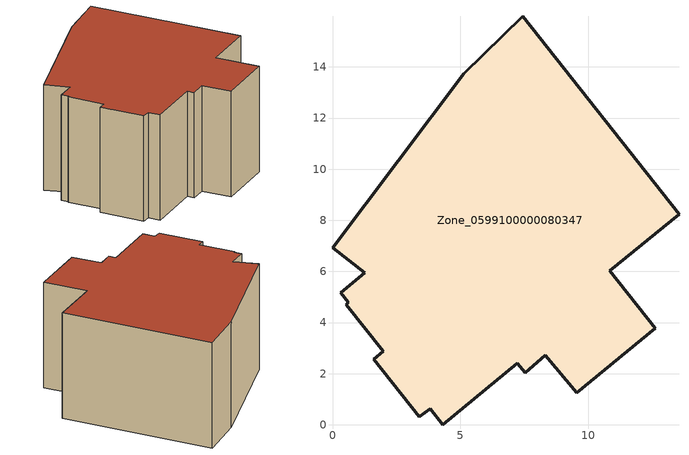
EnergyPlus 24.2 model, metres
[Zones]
Zone_0599100000080347
 floor ground (C_G): 0.61,4.79 0.32,5.16 1.27,5.95 0,6.93 5.14,13.74 7.45,15.98 13.56,8.24 10.86,6.03 12.63,3.77 9.56,1.25 8.33,2.72 7.54,2.04 7.23,2.41 4.32,0 3.82,0.62 3.4,0.32 1.61,2.57 1.99,2.87 0.55,4.7 z0
 wall outside (C_F): 3.4,0.32 3.82,0.62 4.32,0 7.23,2.41 7.54,2.04 8.33,2.72 9.56,1.25 12.63,3.77 10.86,6.03 13.56,8.24 7.45,15.98 5.14,13.74 0,6.93 1.27,5.95 0.32,5.16 0.61,4.79 0.55,4.7 1.99,2.87 1.61,2.57 3.4,0.32 z0:6.81
 roof outside (C_R): 0.32,5.16 0.61,4.79 0.55,4.7 1.99,2.87 1.61,2.57 3.4,0.32 3.82,0.62 4.32,0 7.23,2.41 7.54,2.04 8.33,2.72 9.56,1.25 12.63,3.77 10.86,6.03 13.56,8.24 7.45,15.98 5.14,13.74 0,6.93 1.27,5.95 z6.81
[BUILDING]
Pand.0599100000080347: North Axis=0; Terrain=City; Loads Convergence Tolerance Value=0.04; Temperature Convergence Tolerance Value=0.4; Solar Distribution=FullExterior; Maximum Number of Warmup Days=25; Minimum Number of Warmup Days=1
[Site:Location]
Rotterdam.The.Hague.AP_ZH_NLD Design_Conditions: Latitude=51.96; Longitude=4.45; Time Zone=1; Elevation=-4.5
[SITE:GROUNDTEMPERATURE:BUILDINGSURFACE]
18, 18, 18, 18, 18, 18, 18, 18, 18, 18, 18, 18
[MATERIAL] Thermal Absorptance=0.9; Solar Absorptance=0.7; Visible Absorptance=0.7
Name | Roughness | Thickness | Conductivity | Density | Specific Heat
G.D.1965 | MediumSmooth | 0.15 | 1 | 540 | 1210
F.D.1965 | Rough | 0.3 | 0.857143 | 1920 | 840
R.D.1965 | MediumRough | 0.2 | 0.08 | 1500 | 1000
[CONSTRUCTION]
C_G: G.D.1965
C_F: F.D.1965
C_R: R.D.1965
[ZONE]
Zone_0599100000080347: Type=1; Multiplier=1; Ceiling Height=Autocalculate; Volume=Autocalculate; Floor Area=autocalculate; Part of Total Floor Area=Yes
[ZONEINFILTRATION:DESIGNFLOWRATE]
Infil_Zone_0599100000080347: Zone or ZoneList or Space or SpaceList=Zone_0599100000080347; Schedule=AlwaysOn; Design Flow Rate Calculation Method=Flow/Area; Flow Rate per Floor Area=0.0042; Constant Term Coefficient=1; Temperature Term Coefficient=0; Velocity Term Coefficient=0; Velocity Squared Term Coefficient=0
[HVACTEMPLATE:ZONE:IDEALLOADSAIRSYSTEM]
Zone_0599100000080347: Maximum Heating Supply Air Temperature=50; Minimum Cooling Supply Air Temperature=13; Maximum Heating Supply Air Humidity Ratio=0.0156; Minimum Cooling Supply Air Humidity Ratio=0.0077; Heating Limit=NoLimit; Cooling Limit=NoLimit; Dehumidification Control Type=ConstantSensibleHeatRatio; Cooling Sensible Heat Ratio=0.7; Dehumidification Setpoint=60; Humidification Control Type=None; Humidification Setpoint=30; Outdoor Air Method=None; Outdoor Air Flow Rate per Person=0.00944; Outdoor Air Flow Rate per Zone Floor Area=0; Outdoor Air Flow Rate per Zone=0; Demand Controlled Ventilation Type=None; Outdoor Air Economizer Type=NoEconomizer; Heat Recovery Type=None; Sensible Heat Recovery Effectiveness=0.7; Latent Heat Recovery Effectiveness=0.65
[ZONECONTROL:THERMOSTAT]
ThermostatControl_Zone_0599100000080347: Zone or ZoneList=Zone_0599100000080347; Control Type Schedule=DualSetpointControlType; Control 1=Thermostat_Zone_0599100000080347; Temperature Difference Between Cutout And Setpoint=0
[THERMOSTATSETPOINT:DUALSETPOINT]
Thermostat_Zone_0599100000080347: Heating Setpoint Temperature Schedule=HeatingSetpoint_Zone_0599100000080347; Cooling Setpoint Temperature Schedule=CoolingSetpoint_Zone_0599100000080347
[SCHEDULE:COMPACT]
HeatingSetpoint_Zone_0599100000080347: Through: 12/31, For: AllDays, Until: 24:00, 21
CoolingSetpoint_Zone_0599100000080347: Through: 12/31, For: AllDays, Until: 24:00, 24
DualSetpointControlType: Through: 12/31, For: AllDays, Until: 24:00, 4
AlwaysOn: Through: 12/31, For: AllDays, Until: 24:00, 1
